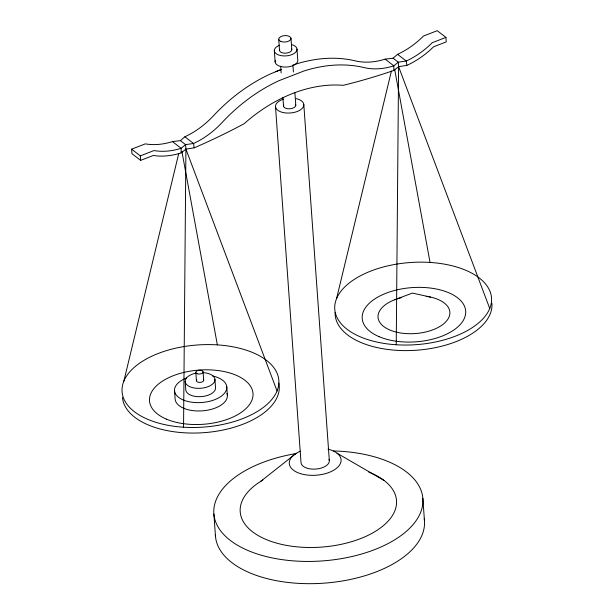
<?xml version="1.0" encoding="UTF-8"?>
<svg xmlns="http://www.w3.org/2000/svg" width="614" height="614" viewBox="0 0 614 614"><rect width="100%" height="100%" fill="white"/><g stroke="black" fill="none" stroke-linecap="round" stroke-linejoin="round"><path stroke-width="0.92" d="M183.548 427.206L185.912 149.133L185.589 144.635L180.424 140.644L172.45 141.588A74.417 54.669 -52.3 0 1 145.303 143.868L131.619 149.171L131.941 153.669L140.621 160.377L153.201 155.495L158.243 156.04A79.713 58.56 -52.3 0 0 181.153 152.894L185.912 149.133L194.17 147.844A619.649 455.212 -52.3 0 0 244.096 123.752A139.109 102.193 -52.3 0 1 343.257 85.315A619.649 455.212 -52.3 0 0 393.843 70.441L398.601 66.68L406.859 65.399A79.713 58.56 -52.3 0 0 428.971 51.092L433.668 46.771L446.248 41.898L445.925 37.4L437.245 30.7L423.553 36.003A74.417 54.669 -52.3 0 1 397.557 54.324L393.113 58.2L385.139 59.136A74.417 54.669 -52.3 0 1 355.207 60.847A148.834 109.338 -52.3 0 0 295.357 64.263L292.786 65.145M396.237 344.761L398.601 66.68L398.279 62.183L393.113 58.2M123.859 381.125L178.735 153.5M336.549 298.68L391.417 71.055M281.143 69.528L270.513 73.887A148.834 109.338 -52.3 0 0 213.419 115.808A74.417 54.669 -52.3 0 1 184.868 136.768L180.424 140.644M260.651 481.399L296.048 453.447M275.625 71.684L281.296 69.482M131.619 149.171L140.299 155.879L153.984 150.568A74.417 54.669 -52.3 0 0 181.13 148.289L185.589 144.635L193.556 143.476A74.417 54.669 -52.3 0 0 222.099 122.516A148.834 109.338 -52.3 0 1 279.193 80.595L304.037 70.963A148.834 109.338 -52.3 0 1 363.895 67.548A74.417 54.669 -52.3 0 0 393.82 65.844L398.279 62.183L406.245 61.024A74.417 54.669 -52.3 0 0 432.241 42.711L445.925 37.4M394.602 299.793L412.393 293.078L430.514 297.084M337.025 453.186L384.295 480.608M397.557 54.324L406.245 61.024L406.859 65.399M385.139 59.136L393.82 65.844L393.843 70.441M184.868 136.768L193.556 143.476L194.17 147.844M172.45 141.588L181.13 148.289L181.153 152.894M398.601 66.68L489.742 308.512A78.584 41.176 -4.1 0 1 360.203 336.787A78.584 41.176 -4.1 0 1 389.491 265.494A78.584 41.176 -4.1 0 1 489.742 308.512M185.912 149.133L277.052 390.957A78.584 41.176 -4.1 0 1 147.513 419.232A78.584 41.176 -4.1 0 1 176.801 347.938A78.584 41.176 -4.1 0 1 277.052 390.957M394.649 69.29L430.053 262.431M181.959 151.735L217.364 344.884M422.846 498.292L424.443 520.542M303.807 104.518L329.327 460.584M296.992 49.097L297.79 60.226A11.359 5.948 -4.1 0 1 285.487 67.072A11.359 5.948 -4.1 0 1 275.394 60.372M291.005 38.367L291.803 49.488M292.939 65.353L293.415 71.984M294.904 92.814L295.787 105.124M278.733 39.288L279.531 50.417M280.667 66.281L281.143 72.905M282.908 97.526L283.514 106.053M274.335 50.809L275.133 61.937M275.502 106.652L301.021 462.718A14.191 7.437 -4.1 0 0 317.039 468.942A14.191 7.437 -4.1 0 0 329.004 459.318M226.773 386.858L227.372 395.201M214.938 379.36L215.537 387.703A14.92 7.821 -4.1 0 1 201.315 396.613A14.92 7.821 -4.1 0 1 185.781 389.944L185.182 381.601M213.879 514.033L215.476 536.291M203.096 371.861L203.694 380.204M195.828 372.406L196.419 380.757M174.537 390.796L175.136 399.138A26.195 13.723 -4.1 0 0 204.124 410.689A26.195 13.723 -4.1 0 0 226.996 393.436M140.299 155.879L140.621 160.377M426.208 296.316A36.019 18.873 -4.1 0 1 442.863 324.461A36.019 18.873 -4.1 0 1 385.247 327.6A36.019 18.873 -4.1 0 1 401.333 297.675M203.526 379.721A3.646 1.911 -4.1 0 1 199.742 382.407A3.646 1.911 -4.1 0 1 196.825 379.767M203.265 372.667A14.92 7.821 -4.1 0 1 212.628 384.034A14.92 7.821 -4.1 0 1 188.252 385.868A14.92 7.821 -4.1 0 1 195.567 373.243M212.705 375.998A26.195 13.723 -4.1 0 1 221.416 396.107A26.195 13.723 -4.1 0 1 181.391 399.123A26.195 13.723 -4.1 0 1 186.587 377.963M278.825 383.044A78.584 41.176 -4.1 0 1 206.895 432.425A78.584 41.176 -4.1 0 1 122.493 397.511M296.186 98.639A14.191 7.437 -4.1 0 1 300.515 109.806A14.191 7.437 -4.1 0 1 278.418 110.712A14.191 7.437 -4.1 0 1 283.653 99.146M424.236 518.769A104.779 54.907 -4.1 0 1 324.614 583.123A104.779 54.907 -4.1 0 1 215.384 534.51M333.509 450.952A104.779 54.907 -4.1 0 1 407.619 530.204A104.779 54.907 -4.1 0 1 233.205 542.515A104.779 54.907 -4.1 0 1 295.925 453.6M291.52 48.675A6.155 3.224 -4.1 0 1 285.94 53.165A6.155 3.224 -4.1 0 1 279.669 49.565M295.511 104.311A6.155 3.224 -4.1 0 1 289.923 108.801A6.155 3.224 -4.1 0 1 283.653 105.201M368.738 472.082A78.362 41.061 -4.1 0 1 376.796 530.473A78.362 41.061 -4.1 0 1 264.787 538.915A78.362 41.061 -4.1 0 1 262.869 480.056M327.968 449.133A25.972 13.608 -4.1 0 1 335.559 469.019A25.972 13.608 -4.1 0 1 296.301 471.974A25.972 13.608 -4.1 0 1 300.43 451.206M291.742 44.607A11.359 5.948 -4.1 0 1 294.252 53.403A11.359 5.948 -4.1 0 1 277.091 54.301A11.359 5.948 -4.1 0 1 279.562 45.244M491.906 303.255A78.584 41.176 -4.1 0 1 414.481 350.364A78.584 41.176 -4.1 0 1 335.121 312.38M197.002 373.673A3.646 1.911 -4.1 0 0 203.011 372.36A3.646 1.911 -4.1 0 0 198.36 370.365A3.646 1.911 -4.1 0 0 197.002 373.673M166.302 419.086A51.883 27.185 -4.1 0 0 251.817 400.42A51.883 27.185 -4.1 0 0 185.635 372.015A51.883 27.185 -4.1 0 0 166.302 419.086M280.721 41.422A6.155 3.224 -4.1 0 0 290.867 39.212A6.155 3.224 -4.1 0 0 283.016 35.842A6.155 3.224 -4.1 0 0 280.721 41.422M378.991 336.633A51.883 27.185 -4.1 0 0 464.506 317.968A51.883 27.185 -4.1 0 0 398.325 289.57A51.883 27.185 -4.1 0 0 378.991 336.633"/></g></svg>
